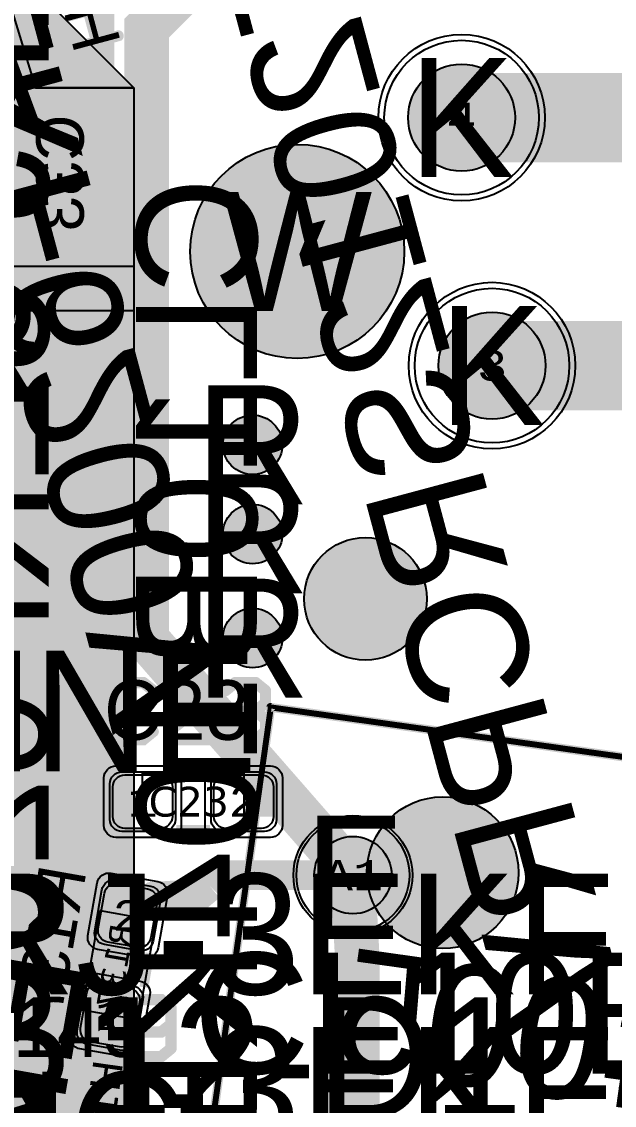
# Model space of a CAD drawing. Extents: x -98 to 119, y -207 to 98.
# Drawn here: x 57.37 to 67.33, y -7.61 to 10.61 of the extents above; entities that cross this region are included whole.
import ezdxf
from ezdxf.enums import TextEntityAlignment as Align

# ---------------------------------------------------------------- set-up
doc = ezdxf.new("R2010")
doc.units = 0
doc.header["$MEASUREMENT"] = 0
for name, color, linetype in [('ASSEMBLY_OUTLINES_BTM', 191, 'CONTINUOUS'), ('ASSEMBLY_OUTLINES_TOP', 102, 'CONTINUOUS'), ('ASSEMBLY_PART_NUMBERS_BTM', 191, 'CONTINUOUS'), ('ASSEMBLY_PART_NUMBERS_TOP', 102, 'CONTINUOUS'), ('ASSEMBLY_REF_DES_BTM', 191, 'CONTINUOUS'), ('ASSEMBLY_REF_DES_TOP', 102, 'CONTINUOUS'), ('BOARD_OUTLINE', 10, 'CONTINUOUS'), ('DRILL_DRAWING', 21, 'CONTINUOUS'), ('GENERATED_SILKSCREEN_BTM', 255, 'CONTINUOUS'), ('GENERATED_SILKSCREEN_TOP', 140, 'CONTINUOUS'), ('MANUFACTURING_OUTLINES', 10, 'CONTINUOUS'), ('MOUNTING_HOLES_LAYER_BOT17', 42, 'CONTINUOUS'), ('MOUNTING_HOLES_LAYER_TOP', 42, 'CONTINUOUS'), ('PART_HOLES_LAYER_BOTTOM', 30, 'CONTINUOUS'), ('PART_HOLES_LAYER_TOP', 30, 'CONTINUOUS'), ('PART_PADS_LAYER_BOTTOM', 230, 'CONTINUOUS'), ('PART_PADS_LAYER_TOP', 150, 'CONTINUOUS'), ('PART_PADS_SMD_BTM', 230, 'CONTINUOUS'), ('PART_PADS_SMD_TOP', 150, 'CONTINUOUS'), ('PIN_NUMBERS_BTM', 8, 'CONTINUOUS'), ('PIN_NUMBERS_TOP', 8, 'CONTINUOUS'), ('PLACEMENT_OUTLINES_BTM', 222, 'CONTINUOUS'), ('PLACEMENT_OUTLINES_TOP', 130, 'CONTINUOUS'), ('PLANE_DATA_LAYER_BOTTOM', 230, 'CONTINUOUS'), ('PLANE_DATA_LAYER_TOP', 150, 'CONTINUOUS'), ('PLANE_SHAPES_LAYER_BOTTOM', 230, 'CONTINUOUS'), ('PLANE_SHAPES_LAYER_TOP', 150, 'CONTINUOUS'), ('ROUTE_BORDER', 151, 'CONTINUOUS'), ('SILKSCREEN_OUTLINES_BTM', 211, 'CONTINUOUS'), ('SILKSCREEN_OUTLINES_TOP', 150, 'CONTINUOUS'), ('SILKSCREEN_REF_DES_BTM', 211, 'CONTINUOUS'), ('SILKSCREEN_REF_DES_TOP', 150, 'CONTINUOUS'), ('SOLDERMASK_PADS_BTM', 12, 'CONTINUOUS'), ('SOLDERMASK_PADS_TOP', 180, 'CONTINUOUS'), ('SOLDERPASTE_PADS_BTM', 12, 'CONTINUOUS'), ('SOLDERPASTE_PADS_TOP', 180, 'CONTINUOUS'), ('TRACES_LAYER_BOTTOM', 230, 'CONTINUOUS'), ('TRACES_LAYER_TOP', 150, 'CONTINUOUS')]:
    doc.layers.add(name, color=color, linetype=linetype)
doc.styles.add('COURIER_NEW', font='COUR.TTF')
doc.styles.add('VERDANA', font='verdana.TTF')
doc.styles.add('VERIBEST_GERBER_0', font='txt')

msp = doc.modelspace()

# ---------------------------------------------------------------- hatches: boundary and pattern name
at = {"layer": 'ASSEMBLY_OUTLINES_BTM'}
h = msp.add_hatch(color=256, dxfattribs=at)
edge = h.paths.add_edge_path()
edge.add_arc((64.446966, -3.695065), 1.274755, 0, 360)
at = {"layer": 'GENERATED_SILKSCREEN_BTM'}
h = msp.add_hatch(color=256, dxfattribs=at)
edge = h.paths.add_edge_path()
edge.add_arc((63.147574, 0.909074), 1.030776, 0, 360)
at = {"layer": 'MOUNTING_HOLES_LAYER_BOT17'}
h = msp.add_hatch(color=256, dxfattribs=at)
edge = h.paths.add_edge_path()
edge.add_arc((62, 6.75), 1.8, 0, 360)
h = msp.add_hatch(color=256, dxfattribs=at)
edge = h.paths.add_edge_path()
edge.add_arc((61.25, 3.5), 0.5, 0, 360)
h = msp.add_hatch(color=256, dxfattribs=at)
edge = h.paths.add_edge_path()
edge.add_arc((61.25, 2), 0.5, 0, 360)
h = msp.add_hatch(color=256, dxfattribs=at)
edge = h.paths.add_edge_path()
edge.add_arc((61.25, 0.25), 0.5, 0, 360)
at = {"layer": 'MOUNTING_HOLES_LAYER_TOP'}
h = msp.add_hatch(color=256, dxfattribs=at)
edge = h.paths.add_edge_path()
edge.add_arc((62, 6.75), 1.8, 0, 360)
h = msp.add_hatch(color=256, dxfattribs=at)
edge = h.paths.add_edge_path()
edge.add_arc((61.25, 3.5), 0.5, 0, 360)
h = msp.add_hatch(color=256, dxfattribs=at)
edge = h.paths.add_edge_path()
edge.add_arc((61.25, 2), 0.5, 0, 360)
h = msp.add_hatch(color=256, dxfattribs=at)
edge = h.paths.add_edge_path()
edge.add_arc((61.25, 0.25), 0.5, 0, 360)
at = {"layer": 'PART_HOLES_LAYER_BOTTOM'}
h = msp.add_hatch(color=256, dxfattribs=at)
edge = h.paths.add_edge_path()
edge.add_arc((64.764572, 8.999208), 0.9, 0, 360)
h = msp.add_hatch(color=256, dxfattribs=at)
edge = h.paths.add_edge_path()
edge.add_arc((65.276424, 4.830514), 0.9, 0, 360)
h = msp.add_hatch(color=256, dxfattribs=at)
edge = h.paths.add_edge_path()
edge.add_arc((62.936673, -3.735264), 0.65, 0, 360)
at = {"layer": 'PART_HOLES_LAYER_TOP'}
h = msp.add_hatch(color=256, dxfattribs=at)
edge = h.paths.add_edge_path()
edge.add_arc((64.764572, 8.999208), 0.9, 0, 360)
h = msp.add_hatch(color=256, dxfattribs=at)
edge = h.paths.add_edge_path()
edge.add_arc((65.276424, 4.830514), 0.9, 0, 360)
h = msp.add_hatch(color=256, dxfattribs=at)
edge = h.paths.add_edge_path()
edge.add_arc((62.936673, -3.735264), 0.65, 0, 360)
at = {"layer": 'PLANE_DATA_LAYER_BOTTOM'}
h = msp.add_hatch(color=256, dxfattribs=at)
h.paths.add_polyline_path([(-96.5, 0, -1), (96.5, 0, -1)], flags=0)
h.paths.add_polyline_path([(92.251979, -7.43598, 0.726988162), (92.479659, -3.637852, -0.308609791), (92.431259, -3.566904, -0.009635255), (92.431316, -3.563968, 0.009635011), (92.5, -0.000006), (92.5, 0.000001, 0.053325255), (90.407665, 19.562826, -0.053326925), (90.405941, 19.578942), (90.405941, 19.578943, -0.238217909), (90.436919, 19.640273, 0.661755037), (89.584154, 23.221888, -0.295297583), (89.523137, 23.277841, 0.022401018), (87.08146, 31.194059, -0.086206302), (87.076996, 31.219756), (87.076996, 31.219757, -0.210183909), (87.101696, 31.275919, 0.679382507), (85.774921, 34.749845, -0.301864993), (85.705267, 34.797373, 0.047915829), (77.514669, 50.475005, -0.145307444), (77.502324, 50.516585, -0.123988701), (77.511414, 50.552678, 0.606608991), (75.516892, 53.486368, -0.274238992), (75.44586, 53.517962, 0.021523084), (70.565432, 59.806101, -0.177595235), (70.547363, 59.855368), (70.547363, 59.855369, -0.111833303), (70.5548, 59.888203, 0.661755452), (68.116894, 62.64715, -0.295297373), (68.036725, 62.667806, 0.05833458), (51.722715, 76.687749, -0.249337829), (51.689123, 76.750923), (51.689123, 76.750924, -0.060759886), (51.691357, 76.76924, 0.714966399), (48.509213, 78.818582, -0.314871124), (48.42205, 78.81342, 0.022806677), (41.042088, 82.896302, -0.285136953), (40.999698, 82.964591), (40.999698, 82.964596, -0.004247023), (40.999709, 82.965891, 0.647046608), (37.697353, 84.5176, -0.289754858), (37.616734, 84.505806, 0.052943541), (19.031563, 90.52099, -0.30833592), (18.972104, 90.582877, 0.696982245), (15.284156, 91.27756, -0.308339612), (15.206255, 91.241547, 0.022370691), (6.993138, 92.235275, -0.315204372), (6.925536, 92.290658, 0.715888063), (3.14462, 92.496703, -0.315205261), (3.0714, 92.448994, 0.063468058), (-20.215283, 90.264015, -0.320142253), (-20.296827, 90.298428, 0.72963938), (-23.995319, 89.386755, -0.320144031), (-24.051528, 89.318386, 0.018663537), (-30.645576, 87.275991, -0.309865735), (-30.72878, 87.298418, 0.701170836), (-34.249879, 85.978007, -0.002752694), (-34.249874, 85.977168, -0.30685575), (-34.29782, 85.9064, 0.04916641), (-50.410548, 77.556603, -0.32354836), (-50.499711, 77.561018, 0.739212756), (-53.660594, 75.408706, -0.075169868), (-53.657188, 75.386179), (-53.657188, 75.386178, -0.242479425), (-53.68916, 75.324127, 0.019967737), (-59.527063, 70.80098, -0.298487087), (-59.610009, 70.791065, 0.556724412), (-62.5, 69), (-62.5, 68.999999, 0.082708518), (-62.392031, 68.351756, -0.298487573), (-62.412702, 68.270818, 0.067186589), (-78.279974, 49.27977, -0.277817809), (-78.350169, 49.24438, 0.436350868), (-80.5, 47.25), (-80.5, 47.249999, 0.141466326), (-80.192238, 46.184011, -0.141465884), (-80.180512, 46.143397), (-80.180512, 46.143396, -0.131190735), (-80.190652, 46.105416, 0.019294819), (-83.506407, 39.786053, -0.312206796), (-83.581614, 39.742899, 0.439123468), (-85.75, 37.75, 0.204829615), (-85.131688, 36.303992, -0.204830708), (-85.10813, 36.248899), (-85.10813, 36.248898, -0.100919006), (-85.114214, 36.219062, 0.048097759), (-90.466303, 19.289839, -0.314870423), (-90.530154, 19.230281, 0.714965653), (-91.24073, 15.512631, -0.269378312), (-91.202277, 15.446437), (-91.202277, 15.446436, -0.041929831), (-91.203345, 15.433723, 0.018841331), (-92.106444, 8.523669, -0.32827121), (-92.166453, 8.456161, 0.354028014), (-93.75, 6.5), (-93.75, 6.499999, 0.314708299), (-92.438077, 4.622088, -0.31470689), (-92.388093, 4.55054), (-92.388093, 4.550537, -0.012285748), (-92.388185, 4.546794, 0.012294179), (-92.5, 0.00001), (-92.5, -0.000004, 0.052933393), (-90.438132, -19.421494, -0.329408644), (-90.475468, -19.504015, 0.27173254), (-91.5, -21.25, 0.401597711), (-89.586502, -23.248128, -0.329404507), (-89.516056, -23.305059, 0.021307354), (-87.207653, -30.839509, -0.322177334), (-87.232533, -30.924924, 0.230665932), (-88, -32.499999), (-88, -32.5, 0.431495031), (-85.882787, -34.496562, -0.3221788), (-85.807634, -34.544174, 0.048016175), (-77.643233, -50.277018, -0.303878783), (-77.644537, -50.3618, 0.152518996), (-78, -51.499999), (-78, -51.5, 0.481982915), (-75.552374, -53.449264, -0.303883418), (-75.473145, -53.479475, 0.021991255), (-70.483925, -59.90214, -0.318621499), (-70.47622, -59.989968, 0.725399056), (-67.952631, -62.834176, -0.318624212), (-67.866344, -62.852281, 0.062392529), (-50.265124, -77.650932, -0.254356234), (-50.230332, -77.714899), (-50.230332, -77.7149, -0.034453173), (-50.231054, -77.725364, 0.034451935), (-50.25, -78), (-50.25, -78.000001, 0.603308224), (-47.119729, -79.649997, -0.291362646), (-47.037917, -79.64725, 0.02294124), (-39.54278, -83.621879, -0.290012797), (-39.499155, -83.690765), (-39.499155, -83.690766, -0.007130353), (-39.499186, -83.692939, 0.007132964), (-39.5, -83.749994), (-39.5, -83.75, 0.658082965), (-36.126004, -85.203319, -0.297762979), (-36.043963, -85.188513, 0.049016344), (-18.771876, -90.575199, -0.301861306), (-18.712566, -90.635139, 0.679381768), (-15.056336, -91.31372, -0.301864385), (-14.979467, -91.279054, 0.021749122), (-6.993138, -92.235275, -0.315204372), (-6.925536, -92.290658, 0.715888063), (-3.14462, -92.496703, -0.315205261), (-3.0714, -92.448994, 0.06250827), (19.869968, -90.340657, -0.345566403), (19.954737, -90.381493, 0.794356815), (23.75, -89.500001), (23.75, -89.499973, 0.005086864), (23.749586, -89.459281, -0.345588489), (23.806159, -89.384097, 0.021469451), (31.383958, -87.013201, -0.314446926), (31.468175, -87.035889, 0.700130836), (35, -85.75), (35, -85.749988, 0.009099261), (34.998675, -85.677212, -0.009057228), (34.998625, -85.674452), (34.998625, -85.674439, -0.304472205), (35.045955, -85.60392, 0.047985464), (50.721249, -77.353765, -0.31444166), (50.808431, -77.356288, 0.616218308), (54, -75.75), (54, -75.749999, 0.067758174), (53.927211, -75.215343, -0.067753523), (53.924438, -75.194974), (53.924438, -75.194973, -0.241537288), (53.95619, -75.13308, 0.022365821), (60.452055, -70.01285, -0.313111549), (60.538488, -70.003709, 0.710095351), (63.344013, -67.475653, -0.099717589), (63.33807, -67.446151), (63.33807, -67.44615, -0.206928064), (63.362073, -67.390635, 0.058205552), (77.187807, -50.973449, -0.317486674), (77.269693, -50.94147, 0.722224143), (79.294241, -47.729048, -0.173873661), (79.276877, -47.680625, -0.136094565), (79.287761, -47.641379, 0.020523482), (82.926938, -40.980152, -0.353003204), (83.013777, -40.939997, 0.48811211), (85.5, -39), (85.5, -38.999999, 0.240073604), (84.675602, -37.381988, -0.240072951), (84.644192, -37.320342), (84.644192, -37.320341, -0.104105615), (84.650658, -37.289623, 0.050546739), (90.411157, -19.546683, -0.32146983), (90.476988, -19.487077, 0.38127918), (92.25, -17.5, 0.275143701), (91.203224, -15.741772, -0.275142487), (91.163342, -15.674784), (91.163342, -15.674783, -0.042554947), (91.164442, -15.661882, 0.022235783), (92.195155, -7.50356, -0.319196338)], flags=0)
at = {"layer": 'PLANE_DATA_LAYER_TOP'}
for points in [[(59.05, -2.2), (58.67792, -1.82792)], [(59.05, -2.8), (58.67792, -3.17208)]]:
    msp.add_hatch(color=256, dxfattribs=at).paths.add_polyline_path(points, is_closed=False, flags=0)
at = {"layer": 'PLANE_SHAPES_LAYER_BOTTOM'}
h = msp.add_hatch(color=256, dxfattribs=at)
h.paths.add_polyline_path([(-96.5, 0, -1), (96.5, 0, -1)], flags=0)
h.paths.add_polyline_path([(-92.5, 0, -1), (92.5, 0, -1)], flags=0)
at = {"layer": 'PLANE_SHAPES_LAYER_TOP'}
h = msp.add_hatch(color=256, dxfattribs=at)
h.paths.add_polyline_path([(-96.31345, 0, -1), (96.81345, 0, -1)], flags=0)
h.paths.add_polyline_path([(-92.25, 0, -1), (92.75, 0, -1)], flags=0)
for points in [[(59.25, 5.75), (34.5, 5.75), (34.5, 9.5), (53.533003, 9.5), (47.19432, 30.232901), (50.91377, 31.370051), (57.600114, 9.5), (59.25, 9.5)], [(51.75, 17), (59.25, 9.5), (51.75, 9.5)], [(59.25, -16.25), (57.75, -16.25), (57.75, -18), (57, -18), (57, 6.5), (59.25, 6.5)]]:
    msp.add_hatch(color=256, dxfattribs=at).paths.add_polyline_path(points, flags=0)
at = {"layer": 'SILKSCREEN_OUTLINES_BTM'}
h = msp.add_hatch(color=256, dxfattribs=at)
edge = h.paths.add_edge_path()
edge.add_arc((63.147574, 0.909074), 1.030776, 0, 360)

# ---------------------------------------------------------------- linework, layer by layer
at = {"layer": 'ASSEMBLY_OUTLINES_BTM', "const_width": 0.1}
msp.add_lwpolyline([(61.555651, -0.915623), (90.273425, -4.951643), (88.505927, -17.528047), (59.788153, -13.492027)], close=True, dxfattribs=at)
at = {"layer": 'ASSEMBLY_OUTLINES_BTM'}
msp.add_lwpolyline([(58.389539, -6.005472), (58.684741, -4.331299), (59.620309, -4.496265), (59.325107, -6.170438)], close=True, dxfattribs=at)
msp.add_circle((64.446966, -3.695065), 1.274755, dxfattribs=at)
at = {"layer": 'ASSEMBLY_OUTLINES_TOP'}
msp.add_lwpolyline([(59.4, -2.97), (59.4, -2.02), (61.1, -2.02), (61.1, -2.97)], close=True, dxfattribs=at)
at = {"layer": 'BOARD_OUTLINE', "const_width": 0.1}
msp.add_lwpolyline([(-97.5, 0, -1), (97.5, 0, -1)], format="xyb", close=True, dxfattribs=at)
at = {"layer": 'GENERATED_SILKSCREEN_BTM', "const_width": 0.15}
for points in [[(58.25597, 10.160841), (58.24957, 10.160041), (58.24477, 10.163241), (58.24077, 10.167241), (58.23837, 10.172841), (58.23757, 10.179241), (58.23837, 10.184841), (58.24157, 10.189641), (58.24717, 10.192841), (58.60237, 10.288041), (58.47117, 10.776841), (58.11597, 10.681641), (58.11037, 10.680841), (58.10477, 10.683241), (58.10077, 10.688041)], [(58.50237, 10.784841), (58.63357, 10.296041), (58.98877, 10.391241), (58.99437, 10.391241), (58.99997, 10.388841), (59.00397, 10.384041), (59.00637, 10.378441), (59.00637, 10.372841), (59.00557, 10.367241), (59.00237, 10.361641), (58.99677, 10.359241), (58.25597, 10.160841)], [(58.4036, 8.8), (58.294, 8.9344), (58.2916, 8.9384), (58.2884, 8.9392), (58.2852, 8.9408), (58.2812, 8.9416), (57.7324, 8.9416), (57.7284, 8.9408), (57.7252, 8.9392), (57.7236, 8.9376), (57.722, 8.9368), (57.7196, 8.9344), (57.61, 8.8), (57.6092, 8.7976), (57.6084, 8.7952), (57.6076, 8.7944), (57.6068, 8.7912), (57.6068, 8.5216), (57.6076, 8.5176), (57.6084, 8.516), (57.6092, 8.5136), (57.61, 8.5112), (57.7196, 8.376), (57.7236, 8.3728), (57.73, 8.3712), (57.734, 8.372), (57.7388, 8.3736), (57.742, 8.376), (57.7452, 8.38), (57.7476, 8.384), (57.7484, 8.388), (57.7484, 8.392), (57.746, 8.3952), (57.6396, 8.5272), (57.6396, 8.7856), (57.7404, 8.9088), (58.2732, 8.9088), (58.374, 8.7856), (58.374, 8.5272), (58.2676, 8.3952), (58.266, 8.392), (58.2652, 8.388), (58.266, 8.384), (58.2684, 8.38), (58.2716, 8.376), (58.2756, 8.3736), (58.2796, 8.372), (58.2852, 8.3712), (58.29, 8.3728), (58.294, 8.376), (58.4036, 8.5112), (58.4052, 8.5144), (58.406, 8.5152), (58.406, 8.5176), (58.4068, 8.5184), (58.4068, 8.5192), (58.4068, 8.5216), (58.4068, 8.7912), (58.406, 8.7944), (58.4052, 8.7976), (58.4036, 8.8)], [(58.4036, 8.0456), (58.294, 8.1808), (58.29, 8.1848), (58.2876, 8.1856), (58.2852, 8.1856), (58.2796, 8.1848), (58.274, 8.1816), (58.27, 8.1776), (58.2668, 8.1728), (58.266, 8.1672), (58.2676, 8.1616), (58.374, 8.0312), (58.374, 7.7728), (58.2732, 7.648), (58.1244, 7.648), (58.0228, 7.7712), (58.0228, 7.904), (58.0212, 7.9104), (58.018, 7.9144), (58.0124, 7.9168), (58.0068, 7.9176), (58.0012, 7.9168), (57.9956, 7.9144), (57.9924, 7.9104), (57.9908, 7.904), (57.9908, 7.7712), (57.8892, 7.648), (57.7404, 7.648), (57.6396, 7.7728), (57.6396, 8.0312), (57.746, 8.1616), (57.7476, 8.1672), (57.7468, 8.1728), (57.7444, 8.1776), (57.7396, 8.1816), (57.7348, 8.1848), (57.7292, 8.1856), (57.726, 8.1856), (57.7236, 8.1848), (57.7196, 8.1808), (57.61, 8.0456), (57.6092, 8.0432), (57.6084, 8.0408), (57.6076, 8.04), (57.6068, 8.0368), (57.6068, 7.7672), (57.6076, 7.7632), (57.6084, 7.7616), (57.6092, 7.7592), (57.61, 7.7568), (57.7196, 7.6216), (57.7236, 7.6192), (57.7268, 7.6184), (57.7292, 7.6168), (57.7324, 7.616), (57.8972, 7.616), (57.8996, 7.6168), (57.9052, 7.6184), (57.9092, 7.6192), (57.9108, 7.6216), (58.0068, 7.7392), (58.1028, 7.6216), (58.1044, 7.6208), (58.106, 7.6192), (58.1068, 7.6184), (58.1084, 7.6184), (58.114, 7.6168), (58.1164, 7.616), (58.2812, 7.616), (58.2852, 7.6168), (58.2884, 7.6184), (58.2916, 7.6192), (58.294, 7.6216), (58.4036, 7.7568), (58.4052, 7.76), (58.406, 7.7608), (58.406, 7.7632), (58.4068, 7.764), (58.4068, 7.7648), (58.4068, 7.7672), (58.4068, 8.0368), (58.406, 8.04), (58.4052, 8.0432), (58.4036, 8.0456)], [(58.4036, 7.2896), (58.294, 7.4248), (58.29, 7.4288), (58.2876, 7.4296), (58.2852, 7.4296), (58.2796, 7.4288), (58.274, 7.4256), (58.27, 7.4216), (58.2668, 7.4168), (58.266, 7.4112), (58.2676, 7.4056), (58.374, 7.2752), (58.374, 7.0168), (58.2732, 6.892), (58.1244, 6.892), (58.0228, 7.0152), (58.0228, 7.148), (58.0212, 7.1544), (58.018, 7.1584), (58.0124, 7.1608), (58.0068, 7.1616), (58.0012, 7.1608), (57.9956, 7.1584), (57.9924, 7.1544), (57.9908, 7.148), (57.9908, 7.0152), (57.8892, 6.892), (57.7404, 6.892), (57.6396, 7.0168), (57.6396, 7.2752), (57.746, 7.4056), (57.7476, 7.4112), (57.7468, 7.4168), (57.7444, 7.4216), (57.7396, 7.4256), (57.7348, 7.4288), (57.7292, 7.4296), (57.726, 7.4296), (57.7236, 7.4288), (57.7196, 7.4248), (57.61, 7.2896), (57.6092, 7.2872), (57.6084, 7.2848), (57.6076, 7.284), (57.6068, 7.2808), (57.6068, 7.0112), (57.6076, 7.0072), (57.6084, 7.0056), (57.6092, 7.0032), (57.61, 7.0008), (57.7196, 6.8656), (57.7236, 6.8632), (57.7268, 6.8624), (57.7292, 6.8608), (57.7324, 6.86), (57.8972, 6.86), (57.8996, 6.8608), (57.9052, 6.8624), (57.9092, 6.8632), (57.9108, 6.8656), (58.0068, 6.9832), (58.1028, 6.8656), (58.1044, 6.8648), (58.106, 6.8632), (58.1068, 6.8624), (58.1084, 6.8624), (58.114, 6.8608), (58.1164, 6.86), (58.2812, 6.86), (58.2852, 6.8608), (58.2884, 6.8624), (58.2916, 6.8632), (58.294, 6.8656), (58.4036, 7.0008), (58.4052, 7.004), (58.406, 7.0048), (58.406, 7.0072), (58.4068, 7.008), (58.4068, 7.0088), (58.4068, 7.0112), (58.4068, 7.2808), (58.406, 7.284), (58.4052, 7.2872), (58.4036, 7.2896)], [(57.849446, -4.246969), (57.847046, -4.248569), (57.843046, -4.249369), (57.839046, -4.250169), (57.835046, -4.250169), (57.672646, -4.221369), (57.669446, -4.219769), (57.667046, -4.218169), (57.664646, -4.217369), (57.663846, -4.216569), (57.663046, -4.214969), (57.661446, -4.213369), (57.577446, -4.060569), (57.575846, -4.056569), (57.575846, -4.053369), (57.575846, -4.049369), (57.645446, -3.652569), (57.648646, -3.646169), (57.653446, -3.642169), (57.658246, -3.638969), (57.664646, -3.638169), (58.420646, -3.771769), (58.426246, -3.774169), (58.430246, -3.778169), (58.431846, -3.784569), (58.431846, -3.790169), (58.429446, -3.795769), (58.426246, -3.801369), (58.421446, -3.803769), (58.415046, -3.804569), (58.052646, -3.740569), (57.987046, -4.110969), (58.331046, -4.304569), (58.336646, -4.309369), (58.338246, -4.314969), (58.338246, -4.320569), (58.335846, -4.326169), (58.331846, -4.330169), (58.327846, -4.333369), (58.322246, -4.334169), (58.315846, -4.332569), (57.971846, -4.138169), (57.849446, -4.246969)], [(57.675046, -3.674169), (57.608646, -4.050969), (57.686246, -4.190969), (57.832646, -4.216569), (57.954246, -4.111769), (58.020646, -3.734969), (57.675046, -3.674169)], [(58.252646, -4.626169), (58.255046, -4.620569), (58.259846, -4.617369), (58.265446, -4.616569), (58.271846, -4.617369), (58.277446, -4.618969), (58.282246, -4.621369), (58.285446, -4.626169), (58.285446, -4.631769), (58.231046, -4.939769), (58.228646, -4.945369), (58.224646, -4.948569), (58.219046, -4.950169), (58.212646, -4.950169), (58.207046, -4.948569), (58.201446, -4.944569), (58.199046, -4.939769), (58.198246, -4.933369), (58.223046, -4.794969), (57.483046, -4.664569), (57.478246, -4.662969), (57.475046, -4.659769), (57.472646, -4.655769), (57.473446, -4.650169), (57.472646, -4.646169), (57.473446, -4.642169), (57.475846, -4.638969), (57.479046, -4.636569), (57.722246, -4.521369), (57.728646, -4.518969), (57.733446, -4.520569), (57.738246, -4.523769), (57.741446, -4.527769), (57.743846, -4.533369), (57.743846, -4.539769), (57.742246, -4.544569), (57.737446, -4.548569), (57.538246, -4.642969), (58.228646, -4.764569), (58.252646, -4.626169)], [(58.151046, -5.374969), (58.066246, -5.222969), (58.063046, -5.218169), (58.057446, -5.216569), (58.051846, -5.216569), (58.046246, -5.218169), (58.041446, -5.221369), (58.037446, -5.226169), (58.035846, -5.231769), (58.036646, -5.237369), (58.119046, -5.383769), (58.074246, -5.638169), (57.953446, -5.743769), (57.807046, -5.718169), (57.727846, -5.578969), (57.751046, -5.447769), (57.751046, -5.442169), (57.747846, -5.437369), (57.743046, -5.433369), (57.738246, -5.431769), (57.732646, -5.431769), (57.727046, -5.433369), (57.722246, -5.437369), (57.719846, -5.442969), (57.696646, -5.573369), (57.575046, -5.677369), (57.428646, -5.650969), (57.351846, -5.510969), (57.396646, -5.256569), (57.523846, -5.146969), (57.526246, -5.141369), (57.527046, -5.135769), (57.524646, -5.130169), (57.520646, -5.125369), (57.516646, -5.122169), (57.511046, -5.119769), (57.508646, -5.119769), (57.505446, -5.119769), (57.503046, -5.121369), (57.501446, -5.122969), (57.369446, -5.236569), (57.367846, -5.239769), (57.367046, -5.241369), (57.366246, -5.242169), (57.364646, -5.245369), (57.317446, -5.510969), (57.318246, -5.514169), (57.318246, -5.514969), (57.318246, -5.516569), (57.318246, -5.518169), (57.319046, -5.521369), (57.403846, -5.673369), (57.407046, -5.676569), (57.410246, -5.678169), (57.412646, -5.679769), (57.415046, -5.681369), (57.577446, -5.709369), (57.579846, -5.709369), (57.585446, -5.708569), (57.589446, -5.708569), (57.591846, -5.706169), (57.707046, -5.606969), (57.781446, -5.739769), (57.783046, -5.741369), (57.783846, -5.742169), (57.784646, -5.743769), (57.786246, -5.743769), (57.791046, -5.746969), (57.793446, -5.747769), (57.955846, -5.776569), (57.959846, -5.776569), (57.963046, -5.774969), (57.967046, -5.774969), (57.969446, -5.772569), (58.100646, -5.659769), (58.103046, -5.656569), (58.103846, -5.655769), (58.104646, -5.653369), (58.104646, -5.652569), (58.105446, -5.651769), (58.105446, -5.650169), (58.152646, -5.384569), (58.152646, -5.380569), (58.152646, -5.377369), (58.151046, -5.374969)], [(57.200646, -6.366169), (58.004646, -6.084569)], [(58.004646, -6.084569), (58.011046, -6.083769), (58.015846, -6.085369), (58.019846, -6.090169), (58.022246, -6.094969), (58.023046, -6.100569), (58.023046, -6.106169), (58.019846, -6.110969), (58.015046, -6.114169), (57.184646, -6.405369)]]:
    msp.add_lwpolyline(points, dxfattribs=at)
for points in [[(90.27343, -4.951644), (90.273362, -4.952126, 0.000007581), (90.273346, -4.952171), (90.273419, -4.951647), (61.555655, -0.915629), (59.788159, -13.492023), (88.505923, -17.528041), (90.179547, -5.619586), (90.179547, -5.619587, 0.000007475), (90.17955, -5.619634), (88.505932, -17.528048, -0.414213562), (88.505926, -17.528052), (59.788152, -13.492032, -0.357510765), (59.788148, -13.492027), (59.788148, -13.492026), (59.788159, -13.49195), (61.555646, -0.915622, -0.414213563), (61.555652, -0.915618), (90.273426, -4.951638, -0.357510765), (90.27343, -4.951643), (90.27343, -4.951644)], [(58.586433, -4.888861), (58.487857, -5.447911, 0.000011391), (58.487846, -5.447917), (58.586424, -4.888852, 0.000011571), (58.586433, -4.888861)], [(59.523435, -5.045691), (59.421991, -5.621013, 0.000012231), (59.421982, -5.621003), (59.523424, -5.045698, 0.000011853), (59.523435, -5.045691)]]:
    msp.add_lwpolyline(points, format="xyb", dxfattribs=at)
at = {"layer": 'GENERATED_SILKSCREEN_BTM'}
msp.add_circle((63.147574, 0.909074), 1.030776, dxfattribs=at)
at = {"layer": 'GENERATED_SILKSCREEN_TOP', "const_width": 0.15}
for points in [[(59.0615, -1.473), (58.8935, -1.336), (58.8885, -1.333), (58.8875, -1.329), (58.8855, -1.325), (58.8845, -1.32), (58.8845, -0.634), (58.8855, -0.629), (58.8875, -0.625), (58.8895, -0.623), (58.8905, -0.621), (58.8925, -0.618), (59.0615, -0.481), (59.0645, -0.48), (59.0675, -0.479), (59.0685, -0.478), (59.0725, -0.477), (59.4095, -0.477), (59.4145, -0.478), (59.4165, -0.479), (59.4195, -0.48), (59.4225, -0.481), (59.5915, -0.618), (59.5955, -0.623), (59.5975, -0.631), (59.5965, -0.637), (59.5945, -0.642), (59.5915, -0.646), (59.5865, -0.65), (59.5815, -0.653), (59.5765, -0.654), (59.5715, -0.654), (59.5675, -0.651), (59.4025, -0.518), (59.0795, -0.518), (58.9255, -0.644), (58.9255, -1.31), (59.0795, -1.436), (59.4025, -1.436), (59.5675, -1.303), (59.5715, -1.301), (59.5765, -1.3), (59.5815, -1.301), (59.5865, -1.304), (59.5915, -1.308), (59.5945, -1.313), (59.5965, -1.319), (59.5975, -1.325), (59.5955, -1.331), (59.5915, -1.336), (59.4225, -1.473), (59.4185, -1.475), (59.4175, -1.476), (59.4145, -1.476), (59.4135, -1.477), (59.4125, -1.477), (59.4095, -1.477), (59.0725, -1.477), (59.0685, -1.476), (59.0645, -1.475), (59.0615, -1.473)], [(60.3665, -0.481), (60.5345, -0.618), (60.5375, -0.623), (60.5385, -0.627), (60.5405, -0.63), (60.5415, -0.634), (60.5415, -0.771), (60.5405, -0.775), (60.5385, -0.781), (60.5375, -0.786), (60.5345, -0.788), (59.8685, -1.329), (59.8685, -1.436), (60.5215, -1.436), (60.5285, -1.438), (60.5345, -1.442), (60.5375, -1.449), (60.5385, -1.457), (60.5375, -1.464), (60.5345, -1.471), (60.5285, -1.475), (60.5215, -1.477), (59.8475, -1.477), (59.8395, -1.475), (59.8345, -1.47), (59.8295, -1.465), (59.8275, -1.457), (59.8275, -1.32), (59.8285, -1.317), (59.8305, -1.31), (59.8325, -1.307), (59.8345, -1.305), (59.8365, -1.303), (60.5015, -0.761), (60.5015, -0.644), (60.3455, -0.518), (60.0225, -0.518), (59.8595, -0.651), (59.8525, -0.653), (59.8455, -0.652), (59.8395, -0.649), (59.8355, -0.643), (59.8315, -0.637), (59.8305, -0.63), (59.8305, -0.626), (59.8315, -0.623), (59.8365, -0.618), (60.0045, -0.481), (60.0085, -0.48), (60.0115, -0.479), (60.0125, -0.478), (60.0165, -0.477), (60.3535, -0.477), (60.3575, -0.478), (60.3585, -0.478), (60.3595, -0.479), (60.3625, -0.48), (60.3665, -0.481)], [(60.9495, -1.473), (60.7805, -1.336), (60.7755, -1.331), (60.7745, -1.325), (60.7755, -1.318), (60.7795, -1.311), (60.7845, -1.306), (60.7905, -1.302), (60.7975, -1.301), (60.8045, -1.303), (60.9675, -1.436), (61.2905, -1.436), (61.4465, -1.31), (61.4465, -1.124), (61.2925, -0.997), (61.1265, -0.997), (61.1185, -0.995), (61.1135, -0.991), (61.1105, -0.984), (61.1095, -0.977), (61.1105, -0.97), (61.1135, -0.964), (61.1185, -0.959), (61.1265, -0.957), (61.2925, -0.957), (61.4465, -0.83), (61.4465, -0.644), (61.2905, -0.518), (60.9675, -0.518), (60.8045, -0.651), (60.7975, -0.653), (60.7905, -0.652), (60.7845, -0.649), (60.7795, -0.643), (60.7755, -0.637), (60.7745, -0.63), (60.7755, -0.623), (60.7805, -0.618), (60.9495, -0.481), (60.9525, -0.48), (60.9555, -0.479), (60.9565, -0.478), (60.9605, -0.477), (61.2975, -0.477), (61.3025, -0.478), (61.3045, -0.479), (61.3075, -0.48), (61.3105, -0.481), (61.4795, -0.618), (61.4825, -0.623), (61.4835, -0.627), (61.4855, -0.63), (61.4865, -0.634), (61.4865, -0.84), (61.4855, -0.843), (61.4835, -0.85), (61.4825, -0.855), (61.4795, -0.857), (61.3325, -0.977), (61.4795, -1.097), (61.4805, -1.099), (61.4825, -1.101), (61.4835, -1.102), (61.4835, -1.104), (61.4855, -1.111), (61.4865, -1.114), (61.4865, -1.32), (61.4855, -1.325), (61.4835, -1.329), (61.4825, -1.333), (61.4795, -1.336), (61.3105, -1.473), (61.3065, -1.475), (61.3055, -1.476), (61.3025, -1.476), (61.3015, -1.477), (61.3005, -1.477), (61.2975, -1.477), (60.9605, -1.477), (60.9565, -1.476), (60.9525, -1.475), (60.9495, -1.473)], [(57.4735, -6.766), (57.4655, -6.768), (57.4615, -6.772), (57.4585, -6.779), (57.4575, -6.787), (57.4585, -6.794), (57.4615, -6.801), (57.4655, -6.806), (57.4735, -6.807), (57.8635, -6.807), (57.8705, -6.806), (57.8765, -6.801), (57.8795, -6.794), (57.8805, -6.787), (57.8795, -6.779), (57.8765, -6.772), (57.8705, -6.768), (57.8635, -6.766), (57.6875, -6.766), (57.6875, -5.827), (57.6865, -5.82), (57.6835, -5.815), (57.6785, -5.812), (57.6715, -5.811), (57.6665, -5.81), (57.6615, -5.81), (57.6575, -5.812), (57.6535, -5.816), (57.4585, -6.09), (57.4555, -6.097), (57.4555, -6.104), (57.4585, -6.11), (57.4635, -6.115), (57.4695, -6.119), (57.4765, -6.121), (57.4805, -6.121), (57.4835, -6.12), (57.4885, -6.114), (57.6485, -5.89), (57.6485, -6.766), (57.4735, -6.766)], [(58.8465, -6.787), (58.8475, -6.795), (58.8525, -6.8), (58.8595, -6.803), (58.8665, -6.804), (58.8735, -6.803), (58.8795, -6.8), (58.8845, -6.795), (58.8865, -6.787), (58.8865, -6.484), (58.9335, -6.484), (58.9405, -6.482), (58.9465, -6.478), (58.9495, -6.471), (58.9505, -6.464), (58.9495, -6.456), (58.9465, -6.449), (58.9405, -6.444), (58.9335, -6.443), (58.8865, -6.443), (58.8865, -5.855), (58.8855, -5.85), (58.8825, -5.846), (58.8785, -5.842), (58.8735, -5.839), (58.8675, -5.837), (58.8615, -5.836), (58.8565, -5.837), (58.8515, -5.841), (58.2445, -6.448), (58.2405, -6.454), (58.2385, -6.46), (58.2395, -6.466), (58.2435, -6.473), (58.2455, -6.478), (58.2495, -6.481), (58.2535, -6.483), (58.2585, -6.484), (58.8465, -6.484), (58.8465, -6.787)], [(58.3085, -6.443), (58.8465, -5.907), (58.8465, -6.443), (58.3085, -6.443)], [(59.3615, -6.803), (59.1935, -6.666), (59.1885, -6.661), (59.1875, -6.658), (59.1875, -6.655), (59.1885, -6.648), (59.1925, -6.641), (59.1965, -6.636), (59.2025, -6.632), (59.2095, -6.631), (59.2165, -6.633), (59.3795, -6.766), (59.7025, -6.766), (59.8585, -6.64), (59.8585, -6.281), (59.7225, -6.391), (59.7185, -6.393), (59.7175, -6.394), (59.7145, -6.395), (59.7105, -6.395), (59.3735, -6.395), (59.3695, -6.395), (59.3635, -6.393), (59.3615, -6.391), (59.1935, -6.255), (59.1915, -6.254), (59.1895, -6.252), (59.1875, -6.249), (59.1855, -6.242), (59.1845, -6.238), (59.1845, -5.964), (59.1855, -5.959), (59.1875, -5.955), (59.1895, -5.952), (59.1915, -5.951), (59.1935, -5.948), (59.3615, -5.811), (59.3655, -5.81), (59.3685, -5.809), (59.3695, -5.808), (59.3735, -5.807), (59.7105, -5.807), (59.7145, -5.808), (59.7155, -5.808), (59.7165, -5.809), (59.7195, -5.81), (59.7235, -5.811), (59.8915, -5.948), (59.8945, -5.953), (59.8955, -5.957), (59.8975, -5.96), (59.8985, -5.964), (59.8985, -6.65), (59.8975, -6.653), (59.8955, -6.66), (59.8945, -6.662), (59.8915, -6.666), (59.7235, -6.803), (59.7185, -6.805), (59.7175, -6.806), (59.7155, -6.806), (59.7135, -6.807), (59.7125, -6.807), (59.7105, -6.807), (59.3735, -6.807), (59.3695, -6.806), (59.3655, -6.805), (59.3615, -6.803)], [(59.2255, -5.974), (59.2255, -6.228), (59.3795, -6.355), (59.7025, -6.355), (59.8585, -6.228), (59.8585, -5.974), (59.7025, -5.848), (59.3795, -5.848), (59.2255, -5.974)]]:
    msp.add_lwpolyline(points, dxfattribs=at)
for points in [[(60.542098, -2.019995, 0.000012231), (60.542089, -2.020005), (59.957911, -2.020005, 0.000012231), (59.957902, -2.019995), (60.542098, -2.019995)], [(60.533844, -2.970005), (59.966156, -2.970005, 0.000011642), (59.966164, -2.969995), (60.533836, -2.969995, 0.000011642), (60.533844, -2.970005)]]:
    msp.add_lwpolyline(points, format="xyb", dxfattribs=at)
at = {"layer": 'MANUFACTURING_OUTLINES'}
msp.add_circle((0, 0), 97.575405, dxfattribs=at)
at = {"layer": 'MOUNTING_HOLES_LAYER_BOT17'}
for centre, radius in [((62, 6.75), 1.8), ((61.25, 3.5), 0.5), ((61.25, 2), 0.5), ((61.25, 0.25), 0.5)]:
    msp.add_circle(centre, radius, dxfattribs=at)
at = {"layer": 'MOUNTING_HOLES_LAYER_TOP'}
for centre, radius in [((62, 6.75), 1.8), ((61.25, 3.5), 0.5), ((61.25, 2), 0.5), ((61.25, 0.25), 0.5)]:
    msp.add_circle(centre, radius, dxfattribs=at)
at = {"layer": 'PART_HOLES_LAYER_BOTTOM'}
for centre, radius in [((64.764572, 8.999208), 0.9), ((65.276424, 4.830514), 0.9), ((62.936673, -3.735264), 0.65)]:
    msp.add_circle(centre, radius, dxfattribs=at)
at = {"layer": 'PART_HOLES_LAYER_TOP'}
for centre, radius in [((64.764572, 8.999208), 0.9), ((65.276424, 4.830514), 0.9), ((62.936673, -3.735264), 0.65)]:
    msp.add_circle(centre, radius, dxfattribs=at)
at = {"layer": 'PART_PADS_LAYER_BOTTOM'}
for centre, radius in [((64.764572, 8.999208), 1.3), ((65.276424, 4.830514), 1.3), ((62.936673, -3.735264), 0.95)]:
    msp.add_circle(centre, radius, dxfattribs=at)
at = {"layer": 'PART_PADS_LAYER_TOP'}
for centre, radius in [((64.764572, 8.999208), 1.3), ((65.276424, 4.830514), 1.3), ((62.936673, -3.735264), 0.95)]:
    msp.add_circle(centre, radius, dxfattribs=at)
at = {"layer": 'PART_PADS_SMD_BTM'}
for points in [[(58.756652, -4.902463, -0.41421212), (58.59442, -4.670772), (58.715974, -3.981406, -0.41421212), (58.947665, -3.819174), (59.53855, -3.923363, -0.41421212), (59.700782, -4.155054), (59.579228, -4.84442, -0.41421212), (59.347537, -5.006652)], [(58.46145, -6.576637, -0.41421212), (58.299218, -6.344946), (58.420772, -5.65558, -0.41421212), (58.652463, -5.493348), (59.243348, -5.597537, -0.41421212), (59.40558, -5.829228), (59.284026, -6.518594, -0.41421212), (59.052335, -6.680826)]]:
    msp.add_lwpolyline(points, format="xyb", close=True, dxfattribs=at)
at = {"layer": 'PART_PADS_SMD_TOP'}
for points in [[(58.85, -2.2, -0.414213562), (59.05, -2), (59.75, -2, -0.414213562), (59.95, -2.2), (59.95, -2.8, -0.414213562), (59.75, -3), (59.05, -3, -0.414213562), (58.85, -2.8)], [(60.55, -2.2, -0.414213562), (60.75, -2), (61.45, -2, -0.414213562), (61.65, -2.2), (61.65, -2.8, -0.414213562), (61.45, -3), (60.75, -3, -0.414213562), (60.55, -2.8)]]:
    msp.add_lwpolyline(points, format="xyb", close=True, dxfattribs=at)
at = {"layer": 'PLACEMENT_OUTLINES_BTM'}
for points in [[(61.555651, -0.915623), (90.273425, -4.951643), (88.505927, -17.528047), (59.788153, -13.492027)], [(58.389539, -6.005472), (58.684741, -4.331299), (59.620309, -4.496265), (59.325107, -6.170438)]]:
    msp.add_lwpolyline(points, close=True, dxfattribs=at)
at = {"layer": 'PLACEMENT_OUTLINES_TOP'}
msp.add_lwpolyline([(59.4, -2.97), (59.4, -2.02), (61.1, -2.02), (61.1, -2.97)], close=True, dxfattribs=at)
at = {"layer": 'PLANE_DATA_LAYER_TOP', "const_width": 0.25}
for points in [[(59.05, -2.2), (58.67792, -1.82792)], [(59.05, -2.8), (58.67792, -3.17208)]]:
    msp.add_lwpolyline(points, dxfattribs=at)
at = {"layer": 'PLANE_SHAPES_LAYER_TOP'}
for points in [[(59.25, 5.75), (34.5, 5.75), (34.5, 9.5), (53.533003, 9.5), (47.19432, 30.232901), (50.91377, 31.370051), (57.600114, 9.5), (59.25, 9.5)], [(51.75, 17), (59.25, 9.5), (51.75, 9.5)], [(59.25, -16.25), (57.75, -16.25), (57.75, -18), (57, -18), (57, 6.5), (59.25, 6.5)]]:
    msp.add_lwpolyline(points, close=True, dxfattribs=at)
at = {"layer": 'ROUTE_BORDER'}
msp.add_circle((0, 0), 96.5, dxfattribs=at)
at = {"layer": 'SILKSCREEN_OUTLINES_BTM'}
for points in [[(61.555651, -0.915623), (90.273425, -4.951643), (88.505927, -17.528047), (59.788153, -13.492027)], [(58.389539, -6.005472), (58.684741, -4.331299), (59.620309, -4.496265), (59.325107, -6.170438)]]:
    msp.add_lwpolyline(points, close=True, dxfattribs=at)
msp.add_circle((63.147574, 0.909074), 1.030776, dxfattribs=at)
at = {"layer": 'SILKSCREEN_OUTLINES_TOP'}
msp.add_lwpolyline([(59.4, -2.97), (59.4, -2.02), (61.1, -2.02), (61.1, -2.97)], close=True, dxfattribs=at)
at = {"layer": 'SOLDERMASK_PADS_BTM'}
for points in [[(58.640807, -4.983579, -0.414213817), (58.478575, -4.751888), (58.634858, -3.865561, -0.414213817), (58.866549, -3.703329), (59.654395, -3.842247, -0.414213817), (59.816627, -4.073938), (59.660344, -4.960265, -0.414213817), (59.428653, -5.122497)], [(58.345605, -6.657753, -0.414213817), (58.183373, -6.426062), (58.339656, -5.539735, -0.414213817), (58.571347, -5.377503), (59.359193, -5.516421, -0.414213817), (59.521425, -5.748112), (59.365142, -6.634439, -0.414213817), (59.133451, -6.796671)]]:
    msp.add_lwpolyline(points, format="xyb", close=True, dxfattribs=at)
for centre, radius in [((64.764572, 8.999208), 1.4), ((65.276424, 4.830514), 1.4), ((62.936673, -3.735264), 1)]:
    msp.add_circle(centre, radius, dxfattribs=at)
at = {"layer": 'SOLDERMASK_PADS_TOP'}
for points in [[(58.75, -2.1, -0.414213562), (58.95, -1.9), (59.85, -1.9, -0.414213562), (60.05, -2.1), (60.05, -2.9, -0.414213562), (59.85, -3.1), (58.95, -3.1, -0.414213562), (58.75, -2.9)], [(60.45, -2.1, -0.414213562), (60.65, -1.9), (61.55, -1.9, -0.414213562), (61.75, -2.1), (61.75, -2.9, -0.414213562), (61.55, -3.1), (60.65, -3.1, -0.414213562), (60.45, -2.9)]]:
    msp.add_lwpolyline(points, format="xyb", close=True, dxfattribs=at)
for centre, radius in [((64.764572, 8.999208), 1.4), ((65.276424, 4.830514), 1.4), ((62.936673, -3.735264), 1)]:
    msp.add_circle(centre, radius, dxfattribs=at)
at = {"layer": 'SOLDERPASTE_PADS_BTM'}
for points in [[(58.814575, -4.861905, -0.41421212), (58.652343, -4.630214), (58.756532, -4.039329, -0.41421212), (58.988223, -3.877097), (59.480627, -3.963921, -0.41421212), (59.642859, -4.195612), (59.53867, -4.786497, -0.41421212), (59.306979, -4.948729)], [(58.519373, -6.536079, -0.41421212), (58.357141, -6.304388), (58.46133, -5.713503, -0.41421212), (58.693021, -5.551271), (59.185425, -5.638095, -0.41421212), (59.347657, -5.869786), (59.243468, -6.460671, -0.41421212), (59.011777, -6.622903)]]:
    msp.add_lwpolyline(points, format="xyb", close=True, dxfattribs=at)
at = {"layer": 'SOLDERPASTE_PADS_TOP'}
for points in [[(58.9, -2.25, -0.414213562), (59.1, -2.05), (59.7, -2.05, -0.414213562), (59.9, -2.25), (59.9, -2.75, -0.414213562), (59.7, -2.95), (59.1, -2.95, -0.414213562), (58.9, -2.75)], [(60.6, -2.25, -0.414213562), (60.8, -2.05), (61.4, -2.05, -0.414213562), (61.6, -2.25), (61.6, -2.75, -0.414213562), (61.4, -2.95), (60.8, -2.95, -0.414213562), (60.6, -2.75)]]:
    msp.add_lwpolyline(points, format="xyb", close=True, dxfattribs=at)
at = {"layer": 'TRACES_LAYER_BOTTOM'}
for points, const_width in [([(59.46914, 0.23223), (59.46914, 10.504813), (62.854397, 13.89007), (62.854397, 15.990731), (58.970285, 19.874843), (58.970285, 21.813444)], 0.75), ([(56.397161, -10.368948), (56.397161, 1.869077), (58.751663, 4.223579), (58.751663, 10.69428), (54.136781, 15.309162), (54.136781, 17.761324), (51.593105, 20.305), (48.95, 20.305)], 0.35), ([(53.1, 14.7), (53.724998, 14.075002), (54.218689, 14.075002), (55.483855, 12.809836), (55.483857, 12.809836), (57.922367, 10.371326), (57.922367, 4.683083), (55.012619, 1.773335), (55.012619, -10.512619), (57.25, -12.75)], 0.5), ([(59.46914, 0.23223), (62.936672, -3.735264)], 0.75), ([(63.014151, -5.203221), (62.936672, -3.735264)], 0.75), ([(62.936672, -3.735264), (60.722289, -3.735264), (60.533981, -3.923572)], 0.5), ([(62.936673, -3.735264), (62.936672, -3.735264)], 0.25), ([(60.533981, -3.923572), (60.382951, -4.048677), (59.575303, -4.099828), (59.147601, -4.412913)], 0.5), ([(55.347264, -20.686295), (55.347264, -17.215099), (59.665626, -12.896737), (62.738643, -12.896737), (63.716844, -11.918536), (63.716844, -9.703067), (63.014151, -9.000374), (63.014151, -5.203221)], 0.75), ([(58.852399, -6.087087), (59.074229, -6.556742), (59.033149, -6.958864)], 0.5), ([(59.033149, -7.935333), (59.033149, -6.958864)], 0.5)]:
    msp.add_lwpolyline(points, dxfattribs=dict(at, const_width=const_width))
at = {"layer": 'TRACES_LAYER_TOP'}
for points, const_width in [([(64.764572, 8.999208), (68.456426, 8.999208)], 1.5), ([(65.276424, 4.830514), (69.199667, 4.830514)], 1.5), ([(62.015051, -2.590051), (61.925, -2.5), (61.1, -2.5)], 0.5), ([(62.015051, -2.590051), (62.936673, -3.735264)], 0.5)]:
    msp.add_lwpolyline(points, dxfattribs=dict(at, const_width=const_width))

# ---------------------------------------------------------------- texts
at = {"layer": 'ASSEMBLY_PART_NUMBERS_BTM', "style": 'VERIBEST_GERBER_0', "text_generation_flag": 2}
for s, rotation, p in [('0039301040', 277, (70.271067, 7.559549)), ('ERJ-3EKF6200V', 105, (53.54655, 18.592601)), ('APT2012SRCPRV', 105, (59.703453, 15.407401)), ('ERJ-3EKF6200V', 90, (55.79, 12.25)), ('CL10B104KB8SFNC', 90, (59.29, 8)), ('ERJ-3EKF6200V', 80, (56.498589, -4.808934)), ('RT314005', 352, (75.384288, -6.706556)), ('0039301040', 253, (67.429015, -21.492625))]:
    msp.add_text(s, height=2.032, rotation=rotation, dxfattribs=at).set_placement(p, align=Align.TOP_LEFT)
at = {"layer": 'ASSEMBLY_PART_NUMBERS_TOP', "style": 'VERIBEST_GERBER_0'}
for s, p in [('CL21B106KOQNNNE', (34.75, 0.04)), ('ERJ-3EKF6200V', (54.5, -3.71)), ('CL10B104KB8SFNC', (60.25, -5.04)), ('MGSHV-0_12-D1_3xd0.45', (44.5, -5.79)), ('ERJ-3EKF6200V', (54.5, -6.29)), ('CL10B104KB8SFNC', (34.75, -7.04))]:
    msp.add_text(s, height=2.032, dxfattribs=at).set_placement(p, align=Align.TOP_LEFT)
at = {"layer": 'ASSEMBLY_REF_DES_BTM', "style": 'VERDANA', "text_generation_flag": 2}
for s, height, rotation, p in [('R137', 0.4, 80, (58.865966, -4.532018)), ('H16', 0.5, 82, (58.578174, -6.817005))]:
    msp.add_text(s, height=height, rotation=rotation, dxfattribs=at).set_placement(p, align=Align.TOP_LEFT)
at = {"layer": 'ASSEMBLY_REF_DES_TOP', "style": 'VERDANA'}
msp.add_text('C23', height=0.5, dxfattribs=at).set_placement((59.5, -2.25), align=Align.TOP_LEFT)
at = {"layer": 'DRILL_DRAWING', "style": 'VERIBEST_GERBER_0'}
for s, p in [('A', (56.75, 10)), ('K', (64.764572, 8.999208)), ('W', (62, 6.75)), ('R', (56.75, 5.25)), ('K', (65.276424, 4.830514)), ('R', (61.25, 3.5)), ('R', (61.25, 2)), ('R', (61.25, 0.25)), ('F', (62.936673, -3.735264))]:
    msp.add_text(s, height=2, dxfattribs=at).set_placement(p, align=Align.MIDDLE_CENTER)
at = {"layer": 'PIN_NUMBERS_BTM', "style": 'COURIER_NEW'}
for s, p in [('4', (64.764572, 8.999208)), ('3', (65.276424, 4.830514)), ('1', (59.4, -2.5)), ('2', (61.1, -2.5)), ('A1', (62.936673, -3.735264)), ('2', (59.147601, -4.412913)), ('1', (58.852399, -6.087087))]:
    msp.add_text(s, height=0.508, dxfattribs=at).set_placement(p, align=Align.MIDDLE_CENTER)
at = {"layer": 'PIN_NUMBERS_TOP', "style": 'COURIER_NEW'}
for s, p in [('4', (64.764572, 8.999208)), ('3', (65.276424, 4.830514)), ('1', (59.4, -2.5)), ('2', (61.1, -2.5)), ('A1', (62.936673, -3.735264)), ('2', (59.147601, -4.412913)), ('1', (58.852399, -6.087087))]:
    msp.add_text(s, height=0.508, dxfattribs=at).set_placement(p, align=Align.MIDDLE_CENTER)
at = {"layer": 'SILKSCREEN_REF_DES_BTM', "style": 'VERIBEST_GERBER_0', "text_generation_flag": 2}
for s, rotation, p in [('H17', 285, (59.03799, 10.259272)), ('C33', 90, (57.61, 9.05)), ('R137', 80, (57.67, -3.53))]:
    msp.add_text(s, height=0.8, rotation=rotation, dxfattribs=at).set_placement(p, align=Align.TOP_LEFT)
at = {"layer": 'SILKSCREEN_REF_DES_TOP', "style": 'VERIBEST_GERBER_0'}
for s, p in [('C23', (58.75, -0.46)), ('R149', (56.25, -5.79))]:
    msp.add_text(s, height=1, dxfattribs=at).set_placement(p, align=Align.TOP_LEFT)

doc.saveas('drawing.dxf')
